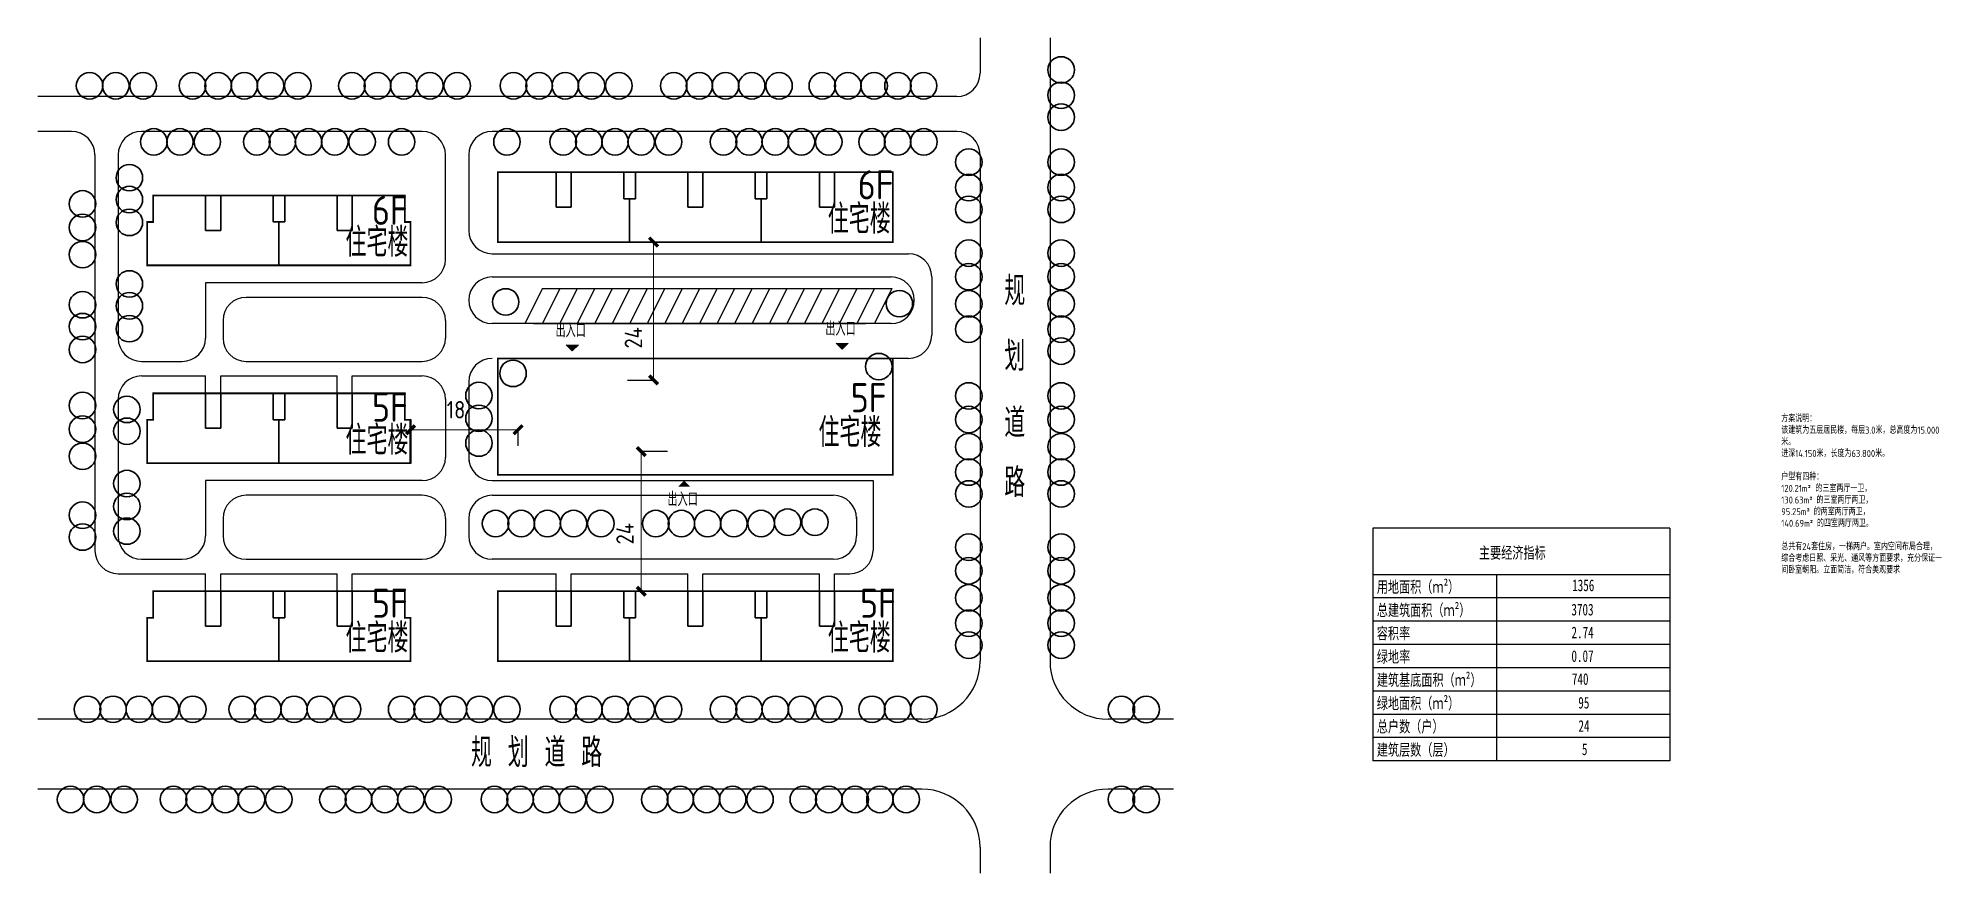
# Model space of a CAD drawing. Header units: millimetres. Extents: x 211952 to 538022, y -125651 to 17849.
import ezdxf

# ---------------------------------------------------------------- set-up
doc = ezdxf.new("R2010")
doc.units = ezdxf.units.MM
doc.header["$LTSCALE"] = 1000
doc.header["$MEASUREMENT"] = 0
doc.linetypes.add('DASH', pattern=[0.35, 0.25, -0.1])
doc.layers.get('0').update_dxf_attribs({"linetype": 'CONTINUOUS'})
doc.layers.get('Defpoints').update_dxf_attribs({"linetype": 'CONTINUOUS'})
for name, color, linetype in [('DIM_ELEV', 3, 'CONTINUOUS'), ('PUB_DIM', 3, 'CONTINUOUS'), ('PUB_TEXT', 7, 'CONTINUOUS'), ('tableOfBuilding', 8, 'CONTINUOUS'), ('道路线', 4, 'CONTINUOUS')]:
    doc.layers.add(name, color=color, linetype=linetype)
doc.layers.add('原有建筑', color=6, linetype='CONTINUOUS', lineweight=30)
doc.layers.add('绿化', color=94, linetype='CONTINUOUS', lineweight=30)
doc.styles.add('_TCH_DIM', font='SIMPLEX', dxfattribs={"bigfont": 'GBCBIG'})
doc.styles.get("Standard").update_dxf_attribs({"font": 'GBENOR', "bigfont": 'GBCBIG'})
doc.styles.add('TK比例尺', font='', dxfattribs={"width": 0.7})
doc.styles.get('TK比例尺').set_extended_font_data('NSimSun')
doc.dimstyles.get("Standard").update_dxf_attribs({"dimscale": 100, "dimtxt": 3.5, "dimasz": 1, "dimexe": 2.5, "dimexo": 3, "dimgap": 1.5, "dimtad": 1, "dimdec": 0, "dimzin": 0, "dimdsep": 46, "dimtxsty": 'Standard', "dimblk": 'ARCHTICK', "dimcen": 0.09, "dimadec": 0, "dimazin": 0, "dimtfac": 1, "dimtdec": 0, "dimtix": 1, "dimtmove": 2, "dimatfit": 3, "dimfxl": 1, "dimtolj": 1, "dimtzin": 0, "dimarcsym": 0})

# ---------------------------------------------------------------- blocks, each defined once
blk = doc.blocks.new('_ArchTick')
at = {"color": 0, "linetype": 'ByBlock', "const_width": 0.4}
blk.add_lwpolyline([(-0.5, -0.5), (0.5, 0.5)], dxfattribs=at)
blk = doc.blocks.new('*D7')
at = {"color": 0, "lineweight": -2, "transparency": 16777216}
for p, q in [((313186, -17224), (317898, -17224)), ((313186, -40930), (317898, -40930))]:
    blk.add_line(p, q, dxfattribs=at)
at = {"color": 0, "lineweight": 0, "transparency": 16777216}
blk.add_line((317648, -40930), (317648, -17224), dxfattribs=at)
at = {"layer": 'Defpoints', "color": 0, "transparency": 16777216}
for p in [(312886, -17224), (317648, -17224), (312886, -40930)]:
    blk.add_point(p, dxfattribs=at)
at = {"color": 0, "lineweight": 0, "transparency": 16777216, "xscale": 1500, "yscale": 1500, "zscale": 1500}
for p, rotation in [((317648, -17224), 90), ((317648, -40930), 270)]:
    blk.add_blockref('_ArchTick', p, dxfattribs=dict(at, rotation=rotation))
at = {"color": 0, "transparency": 16777216, "insert": (314191, -33685), "char_height": 3000, "attachment_point": 5, "rotation": 90}
blk.add_mtext('\\A1;24', dxfattribs=at)
blk = doc.blocks.new('*D8')
at = {"color": 0, "lineweight": -2, "transparency": 16777216}
for p, q in [((275922, -52230), (275922, -49231)), ((294386, -52230), (294386, -49231))]:
    blk.add_line(p, q, dxfattribs=at)
at = {"color": 0, "lineweight": 0, "transparency": 16777216}
blk.add_line((294386, -49481), (275922, -49481), dxfattribs=at)
at = {"layer": 'Defpoints', "color": 0, "transparency": 16777216}
for p in [(275922, -49481), (275922, -52530), (294386, -52530)]:
    blk.add_point(p, dxfattribs=at)
at = {"color": 0, "lineweight": 0, "transparency": 16777216, "xscale": 1500, "yscale": 1500, "zscale": 1500, "rotation": 180}
blk.add_blockref('_ArchTick', (275922, -49481), dxfattribs=at)
at = {"color": 0, "lineweight": 0, "transparency": 16777216, "xscale": 1500, "yscale": 1500, "zscale": 1500}
blk.add_blockref('_ArchTick', (294386, -49481), dxfattribs=at)
at = {"color": 0, "transparency": 16777216, "insert": (283730, -46042), "char_height": 3000, "attachment_point": 5}
blk.add_mtext('\\A1;18', dxfattribs=at)
blk = doc.blocks.new('*D9')
at = {"color": 0, "lineweight": -2, "transparency": 16777216}
for p, q in [((320036, -53230), (315272, -53230)), ((320036, -77224), (315272, -77224))]:
    blk.add_line(p, q, dxfattribs=at)
at = {"color": 0, "lineweight": 0, "transparency": 16777216}
blk.add_line((315522, -53230), (315522, -77224), dxfattribs=at)
at = {"layer": 'Defpoints', "color": 0, "transparency": 16777216}
for p in [(320336, -53230), (315522, -77224), (320336, -77224)]:
    blk.add_point(p, dxfattribs=at)
at = {"color": 0, "lineweight": 0, "transparency": 16777216, "xscale": 1500, "yscale": 1500, "zscale": 1500}
for p, rotation in [((315522, -53230), 90), ((315522, -77224), 270)]:
    blk.add_blockref('_ArchTick', p, dxfattribs=dict(at, rotation=rotation))
at = {"color": 0, "transparency": 16777216, "insert": (312751, -67342), "char_height": 3000, "attachment_point": 5, "rotation": 90}
blk.add_mtext('\\A1;24', dxfattribs=at)

msp = doc.modelspace()

# ---------------------------------------------------------------- hatches: boundary and pattern name
at = {"layer": 'PUB_DIM'}
h = msp.add_hatch(color=256, dxfattribs=at)
h.dxf.hatch_style = 1
h.paths.add_polyline_path([(304749, -34862.3), (302649, -34862.3), (303699, -35912.3)])
h = msp.add_hatch(color=256, dxfattribs=at)
h.dxf.hatch_style = 1
h.paths.add_polyline_path([(351077.4, -34578.2), (348977.4, -34578.2), (350027.4, -35628.2)])
h = msp.add_hatch(color=256, dxfattribs=at)
h.dxf.hatch_style = 1
h.paths.add_polyline_path([(323969.4, -59274.4), (321869.4, -59274.4), (322919.4, -58224.4)])

# ---------------------------------------------------------------- linework, layer by layer
for p, q in [((298560.1, -25224.4), (295560.1, -31224.4)), ((298560.1, -25224.4), (301560.1, -25224.4)), ((301560.1, -25224.4), (298560.1, -31224.4)), ((301560.1, -25224.4), (298560.1, -31224.4)), ((301560.1, -25224.4), (304560.1, -25224.4)), ((304560.1, -25224.4), (301560.1, -31224.4)), ((304560.1, -25224.4), (301560.1, -31224.4)), ((304560.1, -25224.4), (307560.1, -25224.4)), ((307560.1, -25224.4), (304560.1, -31224.4)), ((307560.1, -25224.4), (304560.1, -31224.4)), ((307560.1, -25224.4), (310560.1, -25224.4)), ((310560.1, -25224.4), (307560.1, -31224.4)), ((310560.1, -25224.4), (307560.1, -31224.4)), ((310560.1, -25224.4), (313560.1, -25224.4)), ((313560.1, -25224.4), (310560.1, -31224.4)), ((313560.1, -25224.4), (310560.1, -31224.4)), ((313560.1, -25224.4), (316560.1, -25224.4)), ((316560.1, -25224.4), (313560.1, -31224.4)), ((316560.1, -25224.4), (313560.1, -31224.4)), ((316560.1, -25224.4), (319560.1, -25224.4)), ((319560.1, -25224.4), (316560.1, -31224.4)), ((319560.1, -25224.4), (316560.1, -31224.4)), ((319560.1, -25224.4), (322560.1, -25224.4)), ((322560.1, -25224.4), (319560.1, -31224.4)), ((322560.1, -25224.4), (319560.1, -31224.4)), ((322560.1, -25224.4), (325560.1, -25224.4)), ((325560.1, -25224.4), (322560.1, -31224.4)), ((325560.1, -25224.4), (322560.1, -31224.4)), ((325560.1, -25224.4), (328560.1, -25224.4)), ((328560.1, -25224.4), (325560.1, -31224.4)), ((328560.1, -25224.4), (325560.1, -31224.4)), ((328560.1, -25224.4), (331560.1, -25224.4)), ((331560.1, -25224.4), (328560.1, -31224.4)), ((331560.1, -25224.4), (328560.1, -31224.4)), ((331560.1, -25224.4), (334560.1, -25224.4)), ((334560.1, -25224.4), (331560.1, -31224.4)), ((334560.1, -25224.4), (331560.1, -31224.4)), ((334560.1, -25224.4), (337560.1, -25224.4)), ((337560.1, -25224.4), (334560.1, -31224.4)), ((337560.1, -25224.4), (334560.1, -31224.4)), ((337560.1, -25224.4), (340560.1, -25224.4)), ((340560.1, -25224.4), (337560.1, -31224.4)), ((340560.1, -25224.4), (337560.1, -31224.4)), ((340560.1, -25224.4), (343560.1, -25224.4)), ((343560.1, -25224.4), (340560.1, -31224.4)), ((343560.1, -25224.4), (340560.1, -31224.4)), ((343560.1, -25224.4), (346560.1, -25224.4)), ((346560.1, -25224.4), (343560.1, -31224.4)), ((346560.1, -25224.4), (343560.1, -31224.4)), ((346560.1, -25224.4), (349560.1, -25224.4)), ((349560.1, -25224.4), (346560.1, -31224.4)), ((349560.1, -25224.4), (346560.1, -31224.4)), ((349560.1, -25224.4), (352560.1, -25224.4)), ((352560.1, -25224.4), (349560.1, -31224.4)), ((352560.1, -25224.4), (349560.1, -31224.4)), ((352560.1, -25224.4), (355560.1, -25224.4)), ((355560.1, -25224.4), (352560.1, -31224.4)), ((355560.1, -25224.4), (352560.1, -31224.4)), ((355560.1, -25224.4), (358560.1, -25224.4)), ((358560.1, -25224.4), (355560.1, -31224.4)), ((358560.1, -25224.4), (355560.1, -31224.4)), ((297060.1, -31224.4), (300060.1, -31224.4)), ((300060.1, -31224.4), (303060.1, -31224.4)), ((303060.1, -31224.4), (306060.1, -31224.4)), ((306060.1, -31224.4), (309060.1, -31224.4)), ((309060.1, -31224.4), (312060.1, -31224.4)), ((312060.1, -31224.4), (315060.1, -31224.4)), ((315060.1, -31224.4), (318060.1, -31224.4)), ((318060.1, -31224.4), (321060.1, -31224.4)), ((321060.1, -31224.4), (324060.1, -31224.4)), ((324060.1, -31224.4), (327060.1, -31224.4)), ((327060.1, -31224.4), (330060.1, -31224.4)), ((330060.1, -31224.4), (333060.1, -31224.4)), ((333060.1, -31224.4), (336060.1, -31224.4)), ((336060.1, -31224.4), (339060.1, -31224.4)), ((339060.1, -31224.4), (342060.1, -31224.4)), ((342060.1, -31224.4), (345060.1, -31224.4)), ((345060.1, -31224.4), (348060.1, -31224.4)), ((348060.1, -31224.4), (351060.1, -31224.4)), ((351060.1, -31224.4), (354060.1, -31224.4)), ((324714.8, -37224.4), (325542.5, -37224.4)), ((492163.2, -66379), (441163.2, -66379)), ((441163.2, -66379), (441163.2, -90379)), ((492163.2, -66379), (492163.2, -90379)), ((492163.2, -74379), (441163.2, -74379)), ((462382.3, -74379), (462382.3, -90379)), ((492163.2, -78379), (441163.2, -78379)), ((492163.2, -82379), (441163.2, -82379)), ((492163.2, -86379), (441163.2, -86379)), ((492163.2, -90379), (441163.2, -90379)), ((441163.2, -90379), (441163.2, -106379)), ((462382.3, -90379), (462382.3, -106379)), ((492163.2, -90379), (492163.2, -106379)), ((492163.2, -94379), (441163.2, -94379)), ((492163.2, -98379), (441163.2, -98379)), ((492163.2, -102379), (441163.2, -102379)), ((492163.2, -106379), (441163.2, -106379))]:
    msp.add_line(p, q)
at = {"color": 1, "linetype": 'DASH', "lineweight": 40, "ltscale": 8, "const_width": 300}
msp.add_lwpolyline([(290921.5, -37224.4), (358721.5, -37224.4), (358721.5, -57224.4), (290921.5, -57224.4)], close=True, dxfattribs=at)
at = {"layer": 'DIM_ELEV'}
for p, q in [((303699, -35912.3), (302649, -34862.3)), ((303699, -35912.3), (304749, -34862.3)), ((350027.4, -35628.2), (348977.4, -34578.2)), ((350027.4, -35628.2), (351077.4, -34578.2))]:
    msp.add_line(p, q, dxfattribs=at)
at = {"layer": 'PUB_DIM'}
for p, q in [((312521.5, -17224.4), (305985.1, -17224.4)), ((312521.5, -77224.4), (305985.1, -77224.4))]:
    msp.add_line(p, q, dxfattribs=at)
at = {"layer": '原有建筑'}
for p, q in [((290921.5, -5224.4), (312521.5, -5224.4)), ((290921.5, -17224.4), (290921.5, -5224.4)), ((300921.5, -11224.4), (300921.5, -5224.4)), ((303521.5, -11224.4), (303521.5, -5224.4)), ((312521.5, -9774.2), (312521.5, -5224.4)), ((314521.5, -9774.2), (314521.5, -5224.4)), ((314521.5, -5224.4), (335121.5, -5224.4)), ((323521.5, -11224.4), (323521.5, -5224.4)), ((326121.5, -11224.4), (326121.5, -5224.4)), ((335121.5, -9774.2), (335121.5, -5224.4)), ((337121.5, -9774.2), (337121.5, -5224.4)), ((337121.5, -5224.4), (358721.5, -5224.4)), ((346121.5, -11224.4), (346121.5, -5224.4)), ((348721.5, -11224.4), (348721.5, -5224.4)), ((358721.5, -5224.4), (358721.5, -17224.4)), ((231721.5, -9224.4), (252321.5, -9224.4)), ((231721.5, -13774.2), (231721.5, -9224.4)), ((240721.5, -15224.4), (240721.5, -9224.4)), ((243321.5, -15224.4), (243321.5, -9224.4)), ((252321.5, -13774.2), (252321.5, -9224.4)), ((254321.5, -9224.4), (274921.5, -9224.4)), ((254321.5, -13774.2), (254321.5, -9224.4)), ((263321.5, -15224.4), (263321.5, -9224.4)), ((265921.5, -15224.4), (265921.5, -9224.4)), ((274921.5, -13774.2), (274921.5, -9224.4)), ((312521.5, -9774.2), (314521.5, -9774.2)), ((313521.5, -17224.4), (313521.5, -9774.2)), ((337121.5, -9774.2), (335121.5, -9774.2)), ((336121.5, -17224.4), (336121.5, -9774.2)), ((358721.5, -17224.4), (358721.5, -9774.2)), ((300921.5, -11224.4), (303521.5, -11224.4)), ((326121.5, -11224.4), (323521.5, -11224.4)), ((346121.5, -11224.4), (348721.5, -11224.4)), ((230721.5, -21224.4), (230721.5, -13774.2)), ((230721.5, -13774.2), (231721.5, -13774.2)), ((243321.5, -15224.4), (240721.5, -15224.4)), ((254321.5, -13774.2), (252321.5, -13774.2)), ((253321.5, -21224.4), (253321.5, -13774.2)), ((263321.5, -15224.4), (265921.5, -15224.4)), ((275921.5, -13774.2), (274921.5, -13774.2)), ((275921.5, -13774.2), (275921.5, -21224.4)), ((275921.5, -21224.4), (275921.5, -13774.2)), ((275921.5, -21224.4), (275921.5, -13774.2)), ((358721.5, -17224.4), (290921.5, -17224.4)), ((275921.5, -21224.4), (230721.5, -21224.4)), ((231721.5, -43224.4), (252321.5, -43224.4)), ((231721.5, -47774.2), (231721.5, -43224.4)), ((240721.5, -49224.4), (240721.5, -43224.4)), ((243321.5, -49224.4), (243321.5, -43224.4)), ((252321.5, -47774.2), (252321.5, -43224.4)), ((254321.5, -43224.4), (274921.5, -43224.4)), ((254321.5, -47774.2), (254321.5, -43224.4)), ((263321.5, -49224.4), (263321.5, -43224.4)), ((265921.5, -49224.4), (265921.5, -43224.4)), ((274921.5, -43224.4), (274921.5, -47774.2)), ((230721.5, -55224.4), (230721.5, -47774.2)), ((230721.5, -47774.2), (231721.5, -47774.2)), ((254321.5, -47774.2), (252321.5, -47774.2)), ((253321.5, -55224.4), (253321.5, -47774.2)), ((274921.5, -47774.2), (275921.5, -47774.2)), ((243321.5, -49224.4), (240721.5, -49224.4)), ((263321.5, -49224.4), (265921.5, -49224.4)), ((275921.5, -55224.4), (230721.5, -55224.4)), ((231721.5, -77224.4), (252321.5, -77224.4)), ((231721.5, -81774.2), (231721.5, -77224.4)), ((240721.5, -83224.4), (240721.5, -77224.4)), ((243321.5, -83224.4), (243321.5, -77224.4)), ((252321.5, -81774.2), (252321.5, -77224.4)), ((254321.5, -77224.4), (274921.5, -77224.4)), ((254321.5, -81774.2), (254321.5, -77224.4)), ((263321.5, -83224.4), (263321.5, -77224.4)), ((265921.5, -83224.4), (265921.5, -77224.4)), ((274921.5, -81774.2), (274921.5, -77224.4)), ((290921.5, -77224.4), (312521.5, -77224.4)), ((290921.5, -89224.4), (290921.5, -77224.4)), ((300921.5, -83224.4), (300921.5, -77224.4)), ((303521.5, -83224.4), (303521.5, -77224.4)), ((312521.5, -81774.2), (312521.5, -77224.4)), ((314521.5, -77224.4), (335121.5, -77224.4)), ((314521.5, -81774.2), (314521.5, -77224.4)), ((323521.5, -83224.4), (323521.5, -77224.4)), ((326121.5, -83224.4), (326121.5, -77224.4)), ((335121.5, -81774.2), (335121.5, -77224.4)), ((337121.5, -77224.4), (358721.5, -77224.4)), ((337121.5, -81774.2), (337121.5, -77224.4)), ((346121.5, -83224.4), (346121.5, -77224.4)), ((348721.5, -83224.4), (348721.5, -77224.4)), ((358721.5, -77224.4), (358721.5, -89224.4)), ((230721.5, -89224.4), (230721.5, -81774.2)), ((230721.5, -81774.2), (231721.5, -81774.2)), ((243321.5, -83224.4), (240721.5, -83224.4)), ((254321.5, -81774.2), (252321.5, -81774.2)), ((253321.5, -89224.4), (253321.5, -81774.2)), ((263321.5, -83224.4), (265921.5, -83224.4)), ((275921.5, -81774.2), (274921.5, -81774.2)), ((275921.5, -81774.2), (275921.5, -89224.4)), ((275921.5, -89224.4), (275921.5, -81774.2)), ((275921.5, -89224.4), (275921.5, -81774.2)), ((300921.5, -83224.4), (303521.5, -83224.4)), ((312521.5, -81774.2), (314521.5, -81774.2)), ((313521.5, -89224.4), (313521.5, -81774.2)), ((326121.5, -83224.4), (323521.5, -83224.4)), ((337121.5, -81774.2), (335121.5, -81774.2)), ((336121.5, -89224.4), (336121.5, -81774.2)), ((346121.5, -83224.4), (348721.5, -83224.4)), ((358721.5, -89224.4), (358721.5, -81774.2)), ((275921.5, -89224.4), (230721.5, -89224.4)), ((358721.5, -89224.4), (290921.5, -89224.4))]:
    msp.add_line(p, q, dxfattribs=at)
at = {"layer": '原有建筑', "lineweight": 40}
for p, q in [((275921.5, -55224.4), (275921.5, -47774.2)), ((275921.5, -47774.2), (275921.5, -55224.4))]:
    msp.add_line(p, q, dxfattribs=at)
at = {"layer": '原有建筑', "const_width": 300}
for points in [[(290921.5, -5224.4), (358721.5, -5224.4), (358721.5, -17224.4), (290921.5, -17224.4)], [(231721.5, -13774.2), (231721.5, -9224.4), (274921.5, -9224.4), (274921.5, -13774.2), (275921.5, -13774.2), (275921.5, -21224.4), (230721.5, -21224.4), (230721.5, -13774.2)], [(231721.5, -47774.2), (231721.5, -43224.4), (274921.5, -43224.4), (274921.5, -47774.2), (275921.5, -47774.2), (275921.5, -55224.4), (230721.5, -55224.4), (230721.5, -47774.2)], [(231721.5, -81774.2), (231721.5, -77224.4), (274921.5, -77224.4), (274921.5, -81774.2), (275921.5, -81774.2), (275921.5, -89224.4), (230721.5, -89224.4), (230721.5, -81774.2)], [(290921.5, -77224.4), (358721.5, -77224.4), (358721.5, -89224.4), (290921.5, -89224.4)]]:
    msp.add_lwpolyline(points, close=True, dxfattribs=at)
at = {"layer": '绿化'}
for centre in [(387635, 12353.6), (220808.9, 9631.6), (225307.1, 9631.6), (230000.8, 9631.6), (238485.5, 9631.6), (242885.9, 9631.6), (247384, 9631.6), (251882.2, 9631.6), (256575.9, 9631.6), (265852.2, 9631.6), (270252.5, 9631.6), (274750.7, 9631.6), (279248.8, 9631.6), (283942.5, 9631.6), (293598.6, 9631.6), (297999, 9631.6), (302497.1, 9631.6), (306995.3, 9631.6), (311689, 9631.6), (321108.2, 9631.6), (325508.6, 9631.6), (330006.7, 9631.6), (334504.9, 9631.6), (339198.6, 9631.6), (346619.6, 9631.6), (351020, 9631.6), (355518.1, 9631.6), (359613.4, 9631.6), (364013.8, 9631.6), (387635, 7992.3), (387635, 4232.5), (231838.3, -10.3), (236336.4, -10.3), (241030.2, -10.3), (249514.9, -10.3), (253915.3, -10.3), (258413.4, -10.3), (262911.5, -10.3), (267605.3, -10.3), (274388.2, -10.3), (292478.6, -10.3), (302134.7, -10.3), (306535, -10.3), (311033.2, -10.3), (315531.3, -10.3), (320225, -10.3), (329644.3, -10.3), (334044.7, -10.3), (338542.8, -10.3), (343040.9, -10.3), (347734.6, -10.3), (355155.7, -10.3), (359556, -10.3), (364054.2, -10.3), (371773.2, -3485.2), (387635, -3485.2), (227649.4, -6160.3), (371773.2, -7846.5), (387635, -7846.5), (219604.2, -10662.9), (227649.4, -9920), (371773.2, -11606.3), (387635, -11606.3), (219604.2, -14723.4), (227649.4, -13845.4), (219604.2, -19385.6), (371773.2, -19120.7), (387635, -19120.7), (227649.4, -24424.6), (371773.2, -23181.3), (387635, -23181.3), (219604.2, -27988.8), (227649.4, -28184.4), (292256.8, -27513.4), (359859.7, -27811.8), (371773.2, -27843.4), (387635, -27843.4), (219604.2, -31748.6), (227649.4, -32109.7), (371773.2, -32204.8), (387635, -32204.8), (219604.2, -35674), (387635, -35964.6), (293517.4, -39786.2), (356322, -38629.7), (287666.6, -43591.9), (371773.2, -43662.1), (387635, -43662.1), (219604.2, -45311.8), (227218.6, -45981.6), (287666.6, -47517.2), (371773.2, -47722.6), (387635, -47722.6), (219604.2, -49372.4), (227218.6, -49741.4), (219604.2, -54034.5), (287666.6, -51761.8), (371773.2, -52384.8), (387635, -52384.8), (371773.2, -56746.1), (387635, -56746.1), (227218.6, -58719.5), (371773.2, -60505.9), (387635, -60505.9), (219604.2, -64151.7), (227218.6, -62644.8), (227218.6, -66889.4), (290520.4, -65594.4), (294920.7, -65594.4), (299418.9, -65594.4), (303917, -65594.4), (308610.7, -65594.4), (318030, -65594.4), (322430.3, -65594.4), (326928.5, -65594.4), (331426.6, -65594.4), (336120.3, -65594.4), (340666.3, -65366.4), (345360.1, -65366.4), (219604.2, -67911.5), (371773.2, -69647), (387635, -69647), (371773.2, -73707.6), (387635, -73707.6), (371773.2, -78369.7), (387635, -78369.7), (371773.2, -82731.1), (387635, -82731.1), (371773.2, -86490.9), (387635, -86490.9), (220446.5, -97515.1), (224846.8, -97515.1), (229345, -97515.1), (233843.1, -97515.1), (238536.8, -97515.1), (247021.6, -97515.1), (251421.9, -97515.1), (255920.1, -97515.1), (260418.2, -97515.1), (265111.9, -97515.1), (274388.2, -97515.1), (278788.6, -97515.1), (283286.7, -97515.1), (287784.9, -97515.1), (292478.6, -97515.1), (302134.7, -97515.1), (306535, -97515.1), (311033.2, -97515.1), (315531.3, -97515.1), (320225, -97515.1), (329644.3, -97515.1), (334044.7, -97515.1), (338542.8, -97515.1), (343040.9, -97515.1), (347734.6, -97515.1), (355155.7, -97515.1), (359556, -97515.1), (364054.2, -97515.1), (397973.6, -97546.3), (402238.1, -97546.3), (217545.3, -113005.6), (222043.5, -113005.6), (226737.2, -113005.6), (235221.9, -113005.6), (239622.3, -113005.6), (244120.4, -113005.6), (248618.6, -113005.6), (253312.3, -113005.6), (262588.6, -113005.6), (266988.9, -113005.6), (271487.1, -113005.6), (275985.2, -113005.6), (280678.9, -113005.6), (290335, -113005.6), (294735.4, -113005.6), (299233.5, -113005.6), (303731.7, -113005.6), (308425.4, -113005.6), (317844.6, -113005.6), (322245, -113005.6), (326743.1, -113005.6), (331241.3, -113005.6), (335935, -113005.6), (343356, -113005.6), (347756.4, -113005.6), (352254.5, -113005.6), (356519, -113005.6), (361017.2, -113005.6), (397973.6, -113005.6), (402238.1, -113005.6)]:
    msp.add_circle(centre, 2275.9, dxfattribs=at)
at = {"layer": '道路线'}
for p, q in [((373721.5, 17849.1), (373721.5, 11775.6)), ((385721.5, 17849.1), (385721.5, -89224.4)), ((369721.5, 7775.6), (211952.5, 7775.6)), ((217721.5, 1775.6), (211952.5, 1775.6)), ((277921.5, 1775.6), (229721.5, 1775.6)), ((369721.5, 1775.6), (289921.5, 1775.6)), ((221721.5, -2224.4), (221721.5, -70224.4)), ((225721.5, -2224.4), (225721.5, -33724.4)), ((281921.5, -20224.4), (281921.5, -2224.4)), ((285921.5, -2224.4), (285921.5, -15224.4)), ((373721.5, -2224.4), (373721.5, -89224.4)), ((289921.5, -19224.4), (361417.8, -19224.4)), ((277921.5, -24224.4), (240721.5, -24224.4)), ((240721.5, -24224.4), (240721.5, -33724.4)), ((289921.5, -23224.4), (358422.4, -23224.4)), ((365417.8, -23224.4), (365417.8, -33224.4)), ((277921.5, -26724.4), (247721.5, -26724.4)), ((243721.5, -30466.2), (243721.5, -33724.4)), ((281921.5, -30724.4), (281921.5, -33724.4)), ((358422.4, -31224.4), (289921.5, -31224.4)), ((229721.5, -37724.4), (236721.5, -37724.4)), ((247721.5, -37724.4), (277921.5, -37724.4)), ((361417.8, -37224.4), (356380.2, -37224.4)), ((229721.5, -40224.4), (240721.5, -40224.4)), ((240721.5, -43224.4), (240721.5, -40224.4)), ((243321.5, -43224.4), (243321.5, -40224.4)), ((243321.5, -40224.4), (263321.5, -40224.4)), ((263321.5, -43224.4), (263321.5, -40224.4)), ((265921.5, -40224.4), (277921.5, -40224.4)), ((265921.5, -43224.4), (265921.5, -40224.4)), ((285921.5, -41224.4), (285921.5, -54854.3)), ((225721.5, -44224.4), (225721.5, -67724.4)), ((281921.5, -44224.4), (281921.5, -54224.4)), ((285921.5, -44224.4), (285921.5, -54224.4)), ((277921.5, -58224.4), (240721.5, -58224.4)), ((240721.5, -58224.4), (240721.5, -67724.4)), ((289921.5, -58224.4), (314342.5, -58224.4)), ((314342.5, -58224.4), (338142.5, -58224.4)), ((338142.5, -58224.4), (355342.5, -58224.4)), ((355342.5, -58224.4), (355342.5, -70224.4)), ((277921.5, -60724.4), (247721.5, -60724.4)), ((289921.5, -60724.4), (348514.1, -60724.4)), ((243721.5, -64466.2), (243721.5, -67724.4)), ((281921.5, -64724.4), (281921.5, -67724.4)), ((285921.5, -64724.4), (285921.5, -67724.4)), ((352514.1, -64466.2), (352514.1, -67724.4)), ((229721.5, -71724.4), (236721.5, -71724.4)), ((247721.5, -71724.4), (277921.5, -71724.4)), ((348514.1, -71724.4), (289921.5, -71724.4)), ((225721.5, -74224.4), (240721.5, -74224.4)), ((240721.5, -77224.4), (240721.5, -74224.4)), ((243321.5, -77224.4), (243321.5, -74224.4)), ((243321.5, -74224.4), (263321.5, -74224.4)), ((263321.5, -77224.4), (263321.5, -74224.4)), ((265921.5, -77224.4), (265921.5, -74224.4)), ((265921.5, -74224.4), (300921.5, -74224.4)), ((300921.5, -77224.4), (300921.5, -74224.4)), ((303521.5, -74224.4), (323521.5, -74224.4)), ((303521.5, -77224.4), (303521.5, -74224.4)), ((323521.5, -77224.4), (323521.5, -74224.4)), ((326121.5, -77224.4), (326121.5, -74224.4)), ((326121.5, -74224.4), (346121.5, -74224.4)), ((346121.5, -77224.4), (346121.5, -74224.4)), ((348721.5, -77224.4), (348721.5, -74224.4)), ((348721.5, -74224.4), (351342.5, -74224.4)), ((363721.5, -99224.4), (211952.5, -99224.4)), ((406952.5, -99224.4), (395721.5, -99224.4)), ((363721.5, -111224.4), (211952.5, -111224.4)), ((406952.5, -111224.4), (395721.5, -111224.4)), ((373721.5, -121224.4), (373721.5, -125650.9)), ((385721.5, -121224.4), (385721.5, -125650.9))]:
    msp.add_line(p, q, dxfattribs=at)
for centre, radius, start, end in [((369721.5, 11775.6), 4000, 270, 0), ((217721.5, -2224.4), 4000, 0, 90), ((229721.5, -2224.4), 4000, 90, 180), ((277921.5, -2224.4), 4000, 360, 90), ((289921.5, -2224.4), 4000, 90, 180), ((369721.5, -2224.4), 4000, 0, 90), ((289921.5, -15224.4), 4000, 180, 270), ((361417.8, -23224.4), 4000, 0, 90), ((277921.5, -20224.4), 4000, 270, 0), ((289921.5, -27224.4), 4000, 90, 180), ((358422.4, -27224.4), 4000, 0, 90), ((247721.5, -30724.4), 4000, 90, 180), ((277921.5, -30724.4), 4000, 0, 90), ((289921.5, -27224.4), 4000, 180, 270), ((358422.4, -27224.4), 4000, 270, 0), ((229721.5, -33724.4), 4000, 180, 270), ((236721.5, -33724.4), 4000, 270, 0), ((247721.5, -33724.4), 4000, 180, 270), ((277921.5, -33724.4), 4000, 270, 0), ((361417.8, -33224.4), 4000, 270, 0), ((289921.5, -41224.4), 4000, 90, 180), ((229721.5, -44224.4), 4000, 90, 180), ((277921.5, -44224.4), 4000, 360, 90), ((277921.5, -54224.4), 4000, 270, 0), ((289921.5, -54224.4), 4000, 180, 270), ((247721.5, -64724.4), 4000, 90, 180), ((277921.5, -64724.4), 4000, 0, 90), ((289921.5, -64724.4), 4000, 90, 180), ((348514.1, -64724.4), 4000, 0, 90), ((229721.5, -67724.4), 4000, 180, 270), ((236721.5, -67724.4), 4000, 270, 0), ((247721.5, -67724.4), 4000, 180, 270), ((277921.5, -67724.4), 4000, 270, 0), ((289921.5, -67724.4), 4000, 180, 270), ((348514.1, -67724.4), 4000, 270, 360), ((225721.5, -70224.4), 4000, 180, 270), ((351342.5, -70224.4), 4000, 270, 0), ((363721.5, -89224.4), 10000, 270, 0), ((395721.5, -89224.4), 10000, 180, 270), ((363721.5, -121224.4), 10000, 0, 90), ((395721.5, -121224.4), 10000, 90, 180)]:
    msp.add_arc(centre, radius, start, end, dxfattribs=at)

# ---------------------------------------------------------------- block references
at = {"xscale": 100, "yscale": 100, "zscale": 100, "rotation": 180}
msp.add_blockref('_ArchTick', (275921.5, -47645), dxfattribs=at)

# ---------------------------------------------------------------- texts
at = {"layer": 'PUB_TEXT'}
for s, p in [('规', (377869.8, -28125.8)), ('划', (377869.8, -39343.1)), ('道', (377869.8, -50799)), ('路', (377869.8, -61061.6))]:
    msp.add_text(s, height=5000, dxfattribs=at).set_placement(p)
at = {"layer": 'PUB_TEXT', "style": '_TCH_DIM'}
for p in [(300813.3, -33616.5), (347141.7, -33332.3), (320033.7, -62621.3)]:
    msp.add_text('出入口', height=2411.35, dxfattribs=at).set_placement(p)
at = {"layer": 'PUB_TEXT', "style": 'TK比例尺', "width": 0.7}
for s, p in [('主要经济指标', (459368.7, -71609.7)), ('用地面积（ｍ²）', (441835.1, -77469.5)), ('1356', (475374.1, -77206.9)), ('总建筑面积（ｍ²）', (441835.1, -81469.5)), ('3703', (475242.1, -81379)), ('容积率', (441835.1, -85469.5)), ('2.74', (475264.2, -85306.9)), ('绿地率', (441835.1, -89469.5)), ('0.07', (475252.3, -89367.5)), ('建筑基底面积（ｍ²）', (441835.1, -93469.5)), ('740', (475325.9, -93306.9)), ('绿地面积（ｍ²）', (441835.1, -97469.5)), ('95', (476423.5, -97379)), ('总户数（户）', (441835.1, -101469.5)), ('24', (476450.9, -101379)), ('建筑层数（层）', (441835.1, -105469.5)), ('5', (477040.3, -105379))]:
    msp.add_text(s, height=2000, dxfattribs=at).set_placement(p)
at = {"layer": 'PUB_TEXT', "char_height": 5000, "attachment_point": 1}
for s, insert, width in [('6F', (352708.1, -4889.6), 16133.295), ('6F', (269300.9, -9271.9), 16133.295), ('住宅楼', (347562.4, -10767), 16133.295), ('住宅楼', (264762.4, -14767), 16133.295), ('5F', (351502.3, -41464.9), 16133.295), ('5F', (269300.9, -43087.3), 16133.295), ('住宅楼', (264762.4, -48767), 16133.295), ('住宅楼', (345963.8, -47456.7), 16133.295), ('5F', (269300.9, -76775.2), 16133.295), ('5F', (353100.9, -76775.2), 16133.295), ('住宅楼', (264762.4, -82767), 16133.295), ('住宅楼', (347562.4, -82767), 16133.295), ('规 划 道 路', (286297.8, -102457.2), 28531.301)]:
    msp.add_mtext(s, dxfattribs=dict(at, insert=insert, width=width))
at = {"layer": 'tableOfBuilding', "linetype": 'ByBlock', "insert": (511283.9, -46949), "char_height": 1200, "attachment_point": 1}
msp.add_mtext_dynamic_manual_height_columns('方案说明：\\P该建筑为五层居民楼，每层3.0米，总高度为15.000米。\\P进深14.150米，长度为63.800米。\\P\\P户型有四种：\\P120.21m{\\fISOCPEUR|b0|i0|c0|p34;² }的三室两厅一卫，\\P130.63m{\\fISOCPEUR|b0|i0|c0|p34;²} 的三室两厅两卫，\\P95.25m{\\fISOCPEUR|b0|i0|c0|p34;²} 的两室两厅两卫，\\P140.69m{\\fISOCPEUR|b0|i0|c0|p34;²} 的四室两厅两卫。\\P\\P总共有24套住房，一梯两户。室内空间布局合理，综合考虑日照、采光、通风等方面要求，充分保证一间卧室朝阳。立面简洁，符合美观要求', width=26834.752, gutter_width=1750, heights=[0], dxfattribs=at)

# ---------------------------------------------------------------- dimensions: what is measured, and where the dimension line sits
for base, p1, p2, picture, middle in [((317647.7, -17224.4), (312886, -40930.2), (312886, -17224.4), '*D7', (314191.4, -33685.4)), ((315521.5, -77224.4), (320336, -53230.2), (320336, -77224.4), '*D9', (312751.3, -67341.6))]:
    dim = msp.add_linear_dim(base=base, p1=p1, p2=p2, angle=90, dimstyle='Standard', override={"dimtxt": 30, "dimasz": 15, "dimgap": 10, "dimlfac": 0.001, "dimlwd": 0})
    dim.commit()
    dim.dimension.update_dxf_attribs({"geometry": picture, "text_midpoint": middle, "dimtype": 160})
dim = msp.add_linear_dim(base=(275921.5, -49480.9), p1=(294386, -52530.2), p2=(275921.5, -52530.2), dimstyle='Standard', override={"dimtxt": 30, "dimasz": 15, "dimgap": 10, "dimlfac": 0.001, "dimlwd": 0})
dim.commit()
dim.dimension.update_dxf_attribs({"geometry": '*D8', "text_midpoint": (283730.1, -46042.2), "dimtype": 160})

doc.saveas('drawing.dxf')
